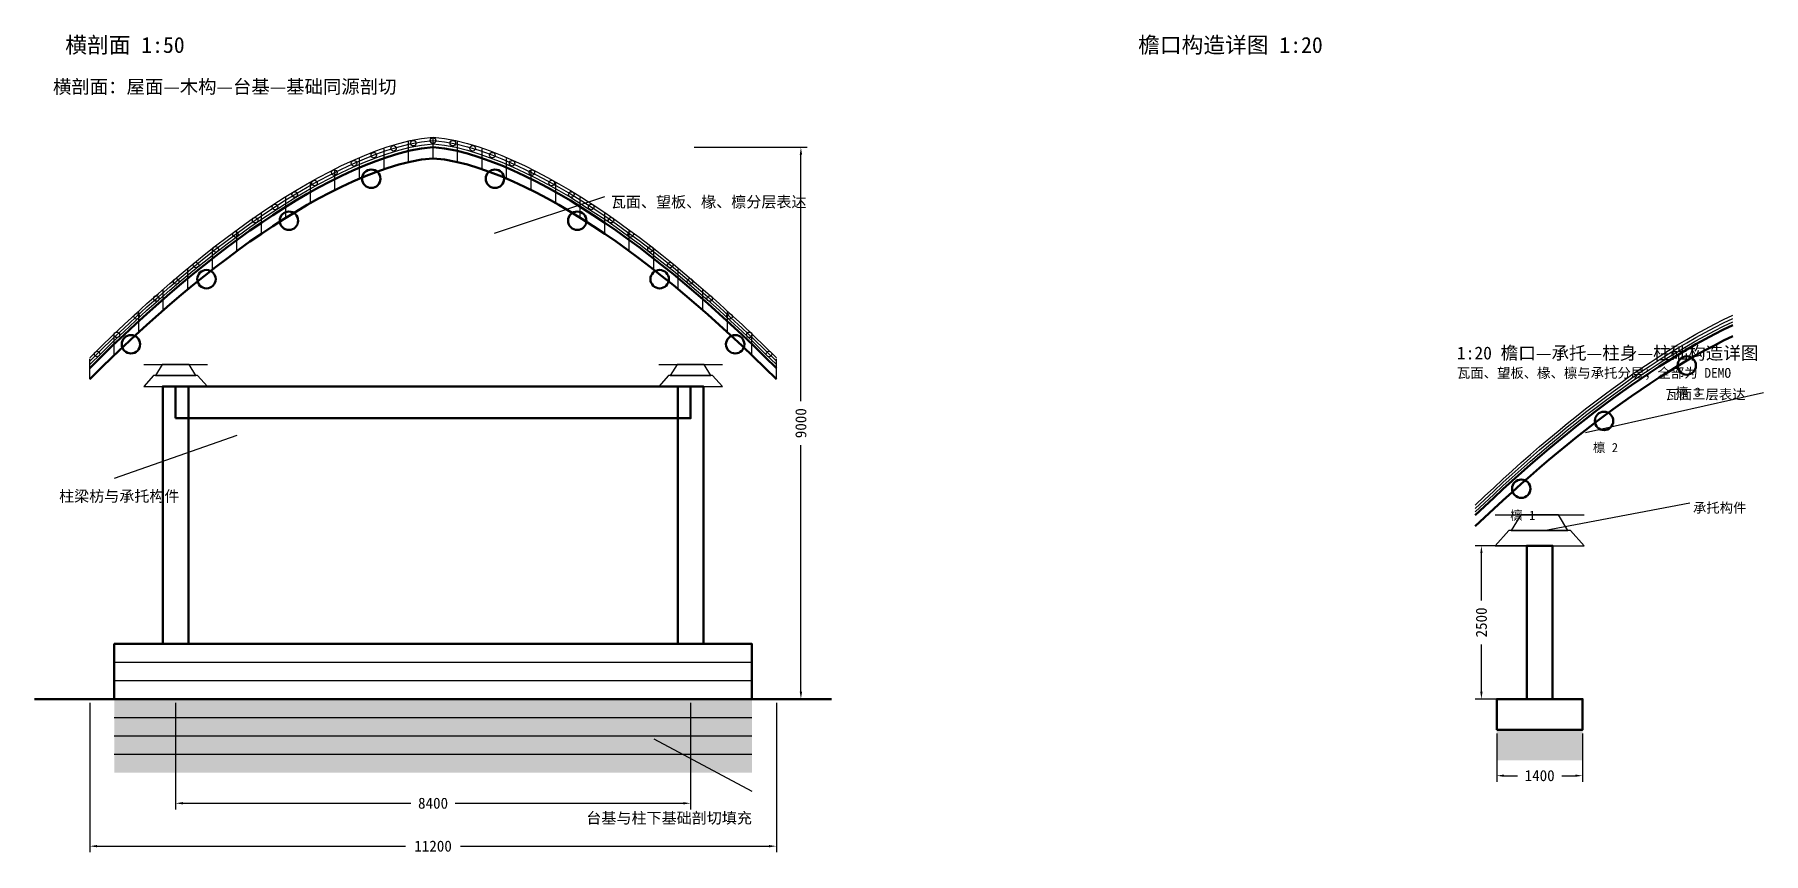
# Model space of a CAD drawing. Header units: millimetres. Extents: x -7800 to 43700, y -23618 to 10840.
# Drawn here: x 15500 to 43700, y -2518 to 10839 of the extents above; entities that cross this region are included whole.
import ezdxf

# ---------------------------------------------------------------- set-up
doc = ezdxf.new("R2010")
doc.units = ezdxf.units.MM
for name, color, linetype, lineweight in [('A-CUT', 1, 'Continuous', 50), ('A-DIM', 3, 'Continuous', 25), ('A-HATCH', 9, 'Continuous', 25), ('A-OUTLINE', 7, 'Continuous', 50), ('A-PROJ', 8, 'Continuous', 25), ('A-ROOF', 8, 'Continuous', 25), ('A-TEXT', 7, 'Continuous', 25), ('A-TIMBER', 30, 'Continuous', 25)]:
    doc.layers.add(name, color=color, linetype=linetype, lineweight=lineweight)
doc.styles.add('GUJIAN_CN', font='simhei.ttf')
doc.dimstyles.new('GUJIAN-DIM', dxfattribs={"dimtxt": 180, "dimasz": 120, "dimexe": 100, "dimexo": 60, "dimtad": 1, "dimtxsty": 'GUJIAN_CN', "dimcen": 2.5, "dimazin": 3, "dimtfac": 1, "dimtmove": 0, "dimatfit": 3})

# ---------------------------------------------------------------- blocks, each defined once
blk = doc.blocks.new('BRACKET')
at = {"layer": 'A-TIMBER'}
blk.add_line((-520, 360), (520, 360), dxfattribs=at)
for points in [[(-330, 180), (330, 180), (220, 360), (-220, 360)], [(-520, 0), (520, 0), (360, 180), (-360, 180)]]:
    blk.add_lwpolyline(points, close=True, dxfattribs=at)
blk = doc.blocks.new('_CLOSEDFILLED')
at = {"color": 0, "linetype": 'BYBLOCK'}
blk.add_solid([(-1, 0.16), (0, 0), (-1, -0.16)], dxfattribs=at)
blk = doc.blocks.new('*D7')
for p, q in [((17800, -60), (17800, -1800)), ((26200, -60), (26200, -1800)), ((17920, -1700), (21640, -1700)), ((22360, -1700), (26080, -1700))]:
    blk.add_line(p, q)
at = {"layer": 'Defpoints'}
for p in [(17800, 0), (26200, 0), (17800, -1700)]:
    blk.add_point(p, dxfattribs=at)
at = {"layer": 'A-DIM', "xscale": 120, "yscale": 120, "rotation": 180}
blk.add_blockref('_CLOSEDFILLED', (17800, -1700), dxfattribs=at)
at = {"layer": 'A-DIM', "xscale": 120, "yscale": 120}
blk.add_blockref('_CLOSEDFILLED', (26200, -1700), dxfattribs=at)
at = {"layer": 'A-DIM', "insert": (22000, -1700), "char_height": 180, "attachment_point": 5, "style": 'GUJIAN_CN'}
blk.add_mtext('8400', dxfattribs=at)
blk = doc.blocks.new('*D8')
for p, q in [((16400, -60), (16400, -2500)), ((27600, -60), (27600, -2500)), ((16520, -2400), (21550, -2400)), ((22450, -2400), (27480, -2400))]:
    blk.add_line(p, q)
at = {"layer": 'Defpoints'}
for p in [(16400, 0), (27600, 0), (16400, -2400)]:
    blk.add_point(p, dxfattribs=at)
at = {"layer": 'A-DIM', "xscale": 120, "yscale": 120, "rotation": 180}
blk.add_blockref('_CLOSEDFILLED', (16400, -2400), dxfattribs=at)
at = {"layer": 'A-DIM', "xscale": 120, "yscale": 120}
blk.add_blockref('_CLOSEDFILLED', (27600, -2400), dxfattribs=at)
at = {"layer": 'A-DIM', "insert": (22000, -2400), "char_height": 180, "attachment_point": 5, "style": 'GUJIAN_CN'}
blk.add_mtext('11200', dxfattribs=at)
blk = doc.blocks.new('*D9')
for p, q in [((26260, 9000), (28100, 9000)), ((28000, 4860), (28000, 8880)), ((28000, 120), (28000, 4140)), ((26260, 0), (28100, 0))]:
    blk.add_line(p, q)
at = {"layer": 'Defpoints'}
for p in [(26200, 9000), (26200, 0), (28000, 0)]:
    blk.add_point(p, dxfattribs=at)
at = {"layer": 'A-DIM', "xscale": 120, "yscale": 120}
for p, rotation in [((28000, 9000), 90), ((28000, 0), 270)]:
    blk.add_blockref('_CLOSEDFILLED', p, dxfattribs=dict(at, rotation=rotation))
at = {"layer": 'A-DIM', "insert": (28000, 4500), "char_height": 180, "attachment_point": 5, "rotation": 90, "style": 'GUJIAN_CN'}
blk.add_mtext('9000', dxfattribs=at)
blk = doc.blocks.new('*D10')
for p, q in [((39990, 2500), (39000, 2500)), ((39100, 1610), (39100, 2380)), ((39100, 120), (39100, 890)), ((39990, 0), (39000, 0))]:
    blk.add_line(p, q)
at = {"layer": 'Defpoints'}
for p in [(40050, 2500), (39100, 0), (40050, 0)]:
    blk.add_point(p, dxfattribs=at)
at = {"layer": 'A-DIM', "xscale": 120, "yscale": 120}
for p, rotation in [((39100, 2500), 90), ((39100, 0), 270)]:
    blk.add_blockref('_CLOSEDFILLED', p, dxfattribs=dict(at, rotation=rotation))
at = {"layer": 'A-DIM', "insert": (39100, 1250), "char_height": 180, "attachment_point": 5, "rotation": 90, "style": 'GUJIAN_CN'}
blk.add_mtext('2500', dxfattribs=at)
blk = doc.blocks.new('*D11')
for p, q in [((39350, -560), (39350, -1350)), ((40750, -560), (40750, -1350)), ((39470, -1250), (39690, -1250)), ((40410, -1250), (40630, -1250))]:
    blk.add_line(p, q)
at = {"layer": 'Defpoints'}
for p in [(39350, -500), (40750, -500), (39350, -1250)]:
    blk.add_point(p, dxfattribs=at)
at = {"layer": 'A-DIM', "xscale": 120, "yscale": 120, "rotation": 180}
blk.add_blockref('_CLOSEDFILLED', (39350, -1250), dxfattribs=at)
at = {"layer": 'A-DIM', "xscale": 120, "yscale": 120}
blk.add_blockref('_CLOSEDFILLED', (40750, -1250), dxfattribs=at)
at = {"layer": 'A-DIM', "insert": (40050, -1250), "char_height": 180, "attachment_point": 5, "style": 'GUJIAN_CN'}
blk.add_mtext('1400', dxfattribs=at)

msp = doc.modelspace()

# ---------------------------------------------------------------- hatches: boundary and pattern name
at = {"layer": 'A-HATCH'}
for points in [[(16800, -1200), (27200, -1200), (27200, 0), (16800, 0)], [(17250, -1200), (18350, -1200), (18350, 0), (17250, 0)], [(25650, -1200), (26750, -1200), (26750, 0), (25650, 0)], [(39350, -1000), (40750, -1000), (40750, -500), (39350, -500)]]:
    msp.add_hatch(color=9, dxfattribs=at).paths.add_polyline_path(points)

# ---------------------------------------------------------------- linework, layer by layer
at = {"layer": 'A-CUT'}
for points in [[(16400, 5220), (16586.667, 5404.286), (16773.333, 5585.11), (16960, 5762.416), (17146.667, 5936.146), (17333.333, 6106.239), (17520, 6272.63), (17706.667, 6435.251), (17893.333, 6594.028), (18080, 6748.884), (18266.667, 6899.736), (18453.333, 7046.494), (18640, 7189.064), (18826.667, 7327.342), (19013.333, 7461.216), (19200, 7590.564), (19386.667, 7715.253), (19573.333, 7835.135), (19760, 7950.048), (19946.667, 8059.808), (20133.333, 8164.21), (20320, 8263.019), (20506.667, 8355.961), (20693.333, 8442.718), (20880, 8522.903), (21066.667, 8596.041), (21253.333, 8661.526), (21440, 8718.538), (21626.667, 8765.88), (21813.333, 8801.517), (22000, 8820), (22186.667, 8801.517), (22373.333, 8765.88), (22560, 8718.538), (22746.667, 8661.526), (22933.333, 8596.041), (23120, 8522.903), (23306.667, 8442.718), (23493.333, 8355.961), (23680, 8263.019), (23866.667, 8164.21), (24053.333, 8059.808), (24240, 7950.048), (24426.667, 7835.135), (24613.333, 7715.253), (24800, 7590.564), (24986.667, 7461.216), (25173.333, 7327.342), (25360, 7189.064), (25546.667, 7046.494), (25733.333, 6899.736), (25920, 6748.884), (26106.667, 6594.028), (26293.333, 6435.251), (26480, 6272.63), (26666.667, 6106.239), (26853.333, 5936.146), (27040, 5762.416), (27226.667, 5585.11), (27413.333, 5404.286), (27600, 5220)], [(39000, 2820), (39150, 2962.467), (39300, 3102.881), (39450, 3241.217), (39600, 3377.448), (39750, 3511.549), (39900, 3643.49), (40050, 3773.244), (40200, 3900.778), (40350, 4026.061), (40500, 4149.06), (40650, 4269.738), (40800, 4388.06), (40950, 4503.986), (41100, 4617.474), (41250, 4728.482), (41400, 4836.962), (41550, 4942.867), (41700, 5046.142), (41850, 5146.734), (42000, 5244.581), (42150, 5339.618), (42300, 5431.778), (42450, 5520.983), (42600, 5607.152), (42750, 5690.194), (42900, 5770.01), (43050, 5846.489), (43200, 5919.508)]]:
    msp.add_lwpolyline(points, dxfattribs=at)
for points in [[(17590, 900), (18010, 900), (18010, 5100), (17590, 5100)], [(17800, 4580), (26200, 4580), (26200, 5100), (17800, 5100)], [(25990, 900), (26410, 900), (26410, 5100), (25990, 5100)], [(39840, 0), (40260, 0), (40260, 2500), (39840, 2500)], [(16800, 0), (27200, 0), (27200, 900), (16800, 900)], [(39350, -500), (40750, -500), (40750, 0), (39350, 0)]]:
    msp.add_lwpolyline(points, close=True, dxfattribs=at)
for centre in [(20992, 8487.667), (23008, 8487.667), (19648, 7801.706), (24352, 7801.706), (18304, 6849.418), (25696, 6849.418), (17072, 5787.087), (26928, 5787.087), (42450, 5440.983), (41100, 4537.474), (39750, 3431.549)]:
    msp.add_circle(centre, 150, dxfattribs=at)
at = {"layer": 'A-OUTLINE'}
msp.add_line((15500, 0), (28500, 0), dxfattribs=at)
for points in [[(16400, 5400), (16586.667, 5584.286), (16773.333, 5765.11), (16960, 5942.416), (17146.667, 6116.146), (17333.333, 6286.239), (17520, 6452.63), (17706.667, 6615.251), (17893.333, 6774.028), (18080, 6928.884), (18266.667, 7079.736), (18453.333, 7226.494), (18640, 7369.064), (18826.667, 7507.342), (19013.333, 7641.216), (19200, 7770.564), (19386.667, 7895.253), (19573.333, 8015.135), (19760, 8130.048), (19946.667, 8239.808), (20133.333, 8344.21), (20320, 8443.019), (20506.667, 8535.961), (20693.333, 8622.718), (20880, 8702.903), (21066.667, 8776.041), (21253.333, 8841.526), (21440, 8898.538), (21626.667, 8945.88), (21813.333, 8981.517), (22000, 9000), (22186.667, 8981.517), (22373.333, 8945.88), (22560, 8898.538), (22746.667, 8841.526), (22933.333, 8776.041), (23120, 8702.903), (23306.667, 8622.718), (23493.333, 8535.961), (23680, 8443.019), (23866.667, 8344.21), (24053.333, 8239.808), (24240, 8130.048), (24426.667, 8015.135), (24613.333, 7895.253), (24800, 7770.564), (24986.667, 7641.216), (25173.333, 7507.342), (25360, 7369.064), (25546.667, 7226.494), (25733.333, 7079.736), (25920, 6928.884), (26106.667, 6774.028), (26293.333, 6615.251), (26480, 6452.63), (26666.667, 6286.239), (26853.333, 6116.146), (27040, 5942.416), (27226.667, 5765.11), (27413.333, 5584.286), (27600, 5400)], [(39000, 3000), (39150, 3142.467), (39300, 3282.881), (39450, 3421.217), (39600, 3557.448), (39750, 3691.549), (39900, 3823.49), (40050, 3953.244), (40200, 4080.778), (40350, 4206.061), (40500, 4329.06), (40650, 4449.738), (40800, 4568.06), (40950, 4683.986), (41100, 4797.474), (41250, 4908.482), (41400, 5016.962), (41550, 5122.867), (41700, 5226.142), (41850, 5326.734), (42000, 5424.581), (42150, 5519.618), (42300, 5611.778), (42450, 5700.983), (42600, 5787.152), (42750, 5870.194), (42900, 5950.01), (43050, 6026.489), (43200, 6099.508)]]:
    msp.add_lwpolyline(points, dxfattribs=at)
at = {"layer": 'A-PROJ'}
for p, q in [((21600, 8759.771), (21600, 9089.771)), ((22000, 8820), (22000, 9150)), ((22400, 8759.771), (22400, 9089.771)), ((20800, 8489.37), (20800, 8819.37)), ((21200, 8643.64), (21200, 8973.64)), ((22800, 8643.64), (22800, 8973.64)), ((23200, 8489.37), (23200, 8819.37)), ((20400, 8303.587), (20400, 8633.587)), ((23600, 8303.587), (23600, 8633.587)), ((19600, 7851.859), (19600, 8181.859)), ((20000, 8090.194), (20000, 8420.194)), ((24000, 8090.194), (24000, 8420.194)), ((24400, 7851.859), (24400, 8181.859)), ((19200, 7590.564), (19200, 7920.564)), ((24800, 7590.564), (24800, 7920.564)), ((18800, 7307.855), (18800, 7637.855)), ((25200, 7307.855), (25200, 7637.855)), ((18400, 7004.986), (18400, 7334.986)), ((25600, 7004.986), (25600, 7334.986)), ((18000, 6683.002), (18000, 7013.002)), ((26000, 6683.002), (26000, 7013.002)), ((17600, 6342.791), (17600, 6672.791)), ((26400, 6342.791), (26400, 6672.791)), ((17200, 5985.118), (17200, 6315.118)), ((26800, 5985.118), (26800, 6315.118)), ((16800, 5610.656), (16800, 5940.656)), ((27200, 5610.656), (27200, 5940.656)), ((16400, 5220), (16400, 5550)), ((27600, 5220), (27600, 5550)), ((16800, 600), (27200, 600)), ((16800, 300), (27200, 300)), ((16800, -300), (27200, -300)), ((16800, -600), (27200, -600)), ((16800, -900), (27200, -900))]:
    msp.add_line(p, q, dxfattribs=at)
for points in [[(16400, 5565), (16586.667, 5749.286), (16773.333, 5930.11), (16960, 6107.416), (17146.667, 6281.146), (17333.333, 6451.239), (17520, 6617.63), (17706.667, 6780.251), (17893.333, 6939.028), (18080, 7093.884), (18266.667, 7244.736), (18453.333, 7391.494), (18640, 7534.064), (18826.667, 7672.342), (19013.333, 7806.216), (19200, 7935.564), (19386.667, 8060.253), (19573.333, 8180.135), (19760, 8295.048), (19946.667, 8404.808), (20133.333, 8509.21), (20320, 8608.019), (20506.667, 8700.961), (20693.333, 8787.718), (20880, 8867.903), (21066.667, 8941.041), (21253.333, 9006.526), (21440, 9063.538), (21626.667, 9110.88), (21813.333, 9146.517), (22000, 9165), (22186.667, 9146.517), (22373.333, 9110.88), (22560, 9063.538), (22746.667, 9006.526), (22933.333, 8941.041), (23120, 8867.903), (23306.667, 8787.718), (23493.333, 8700.961), (23680, 8608.019), (23866.667, 8509.21), (24053.333, 8404.808), (24240, 8295.048), (24426.667, 8180.135), (24613.333, 8060.253), (24800, 7935.564), (24986.667, 7806.216), (25173.333, 7672.342), (25360, 7534.064), (25546.667, 7391.494), (25733.333, 7244.736), (25920, 7093.884), (26106.667, 6939.028), (26293.333, 6780.251), (26480, 6617.63), (26666.667, 6451.239), (26853.333, 6281.146), (27040, 6107.416), (27226.667, 5930.11), (27413.333, 5749.286), (27600, 5565)], [(16400, 5510), (16586.667, 5694.286), (16773.333, 5875.11), (16960, 6052.416), (17146.667, 6226.146), (17333.333, 6396.239), (17520, 6562.63), (17706.667, 6725.251), (17893.333, 6884.028), (18080, 7038.884), (18266.667, 7189.736), (18453.333, 7336.494), (18640, 7479.064), (18826.667, 7617.342), (19013.333, 7751.216), (19200, 7880.564), (19386.667, 8005.253), (19573.333, 8125.135), (19760, 8240.048), (19946.667, 8349.808), (20133.333, 8454.21), (20320, 8553.019), (20506.667, 8645.961), (20693.333, 8732.718), (20880, 8812.903), (21066.667, 8886.041), (21253.333, 8951.526), (21440, 9008.538), (21626.667, 9055.88), (21813.333, 9091.517), (22000, 9110), (22186.667, 9091.517), (22373.333, 9055.88), (22560, 9008.538), (22746.667, 8951.526), (22933.333, 8886.041), (23120, 8812.903), (23306.667, 8732.718), (23493.333, 8645.961), (23680, 8553.019), (23866.667, 8454.21), (24053.333, 8349.808), (24240, 8240.048), (24426.667, 8125.135), (24613.333, 8005.253), (24800, 7880.564), (24986.667, 7751.216), (25173.333, 7617.342), (25360, 7479.064), (25546.667, 7336.494), (25733.333, 7189.736), (25920, 7038.884), (26106.667, 6884.028), (26293.333, 6725.251), (26480, 6562.63), (26666.667, 6396.239), (26853.333, 6226.146), (27040, 6052.416), (27226.667, 5875.11), (27413.333, 5694.286), (27600, 5510)], [(16400, 5455), (16586.667, 5639.286), (16773.333, 5820.11), (16960, 5997.416), (17146.667, 6171.146), (17333.333, 6341.239), (17520, 6507.63), (17706.667, 6670.251), (17893.333, 6829.028), (18080, 6983.884), (18266.667, 7134.736), (18453.333, 7281.494), (18640, 7424.064), (18826.667, 7562.342), (19013.333, 7696.216), (19200, 7825.564), (19386.667, 7950.253), (19573.333, 8070.135), (19760, 8185.048), (19946.667, 8294.808), (20133.333, 8399.21), (20320, 8498.019), (20506.667, 8590.961), (20693.333, 8677.718), (20880, 8757.903), (21066.667, 8831.041), (21253.333, 8896.526), (21440, 8953.538), (21626.667, 9000.88), (21813.333, 9036.517), (22000, 9055), (22186.667, 9036.517), (22373.333, 9000.88), (22560, 8953.538), (22746.667, 8896.526), (22933.333, 8831.041), (23120, 8757.903), (23306.667, 8677.718), (23493.333, 8590.961), (23680, 8498.019), (23866.667, 8399.21), (24053.333, 8294.808), (24240, 8185.048), (24426.667, 8070.135), (24613.333, 7950.253), (24800, 7825.564), (24986.667, 7696.216), (25173.333, 7562.342), (25360, 7424.064), (25546.667, 7281.494), (25733.333, 7134.736), (25920, 6983.884), (26106.667, 6829.028), (26293.333, 6670.251), (26480, 6507.63), (26666.667, 6341.239), (26853.333, 6171.146), (27040, 5997.416), (27226.667, 5820.11), (27413.333, 5639.286), (27600, 5455)], [(39000, 3165), (39150, 3307.467), (39300, 3447.881), (39450, 3586.217), (39600, 3722.448), (39750, 3856.549), (39900, 3988.49), (40050, 4118.244), (40200, 4245.778), (40350, 4371.061), (40500, 4494.06), (40650, 4614.738), (40800, 4733.06), (40950, 4848.986), (41100, 4962.474), (41250, 5073.482), (41400, 5181.962), (41550, 5287.867), (41700, 5391.142), (41850, 5491.734), (42000, 5589.581), (42150, 5684.618), (42300, 5776.778), (42450, 5865.983), (42600, 5952.152), (42750, 6035.194), (42900, 6115.01), (43050, 6191.489), (43200, 6264.508)], [(39000, 3110), (39150, 3252.467), (39300, 3392.881), (39450, 3531.217), (39600, 3667.448), (39750, 3801.549), (39900, 3933.49), (40050, 4063.244), (40200, 4190.778), (40350, 4316.061), (40500, 4439.06), (40650, 4559.738), (40800, 4678.06), (40950, 4793.986), (41100, 4907.474), (41250, 5018.482), (41400, 5126.962), (41550, 5232.867), (41700, 5336.142), (41850, 5436.734), (42000, 5534.581), (42150, 5629.618), (42300, 5721.778), (42450, 5810.983), (42600, 5897.152), (42750, 5980.194), (42900, 6060.01), (43050, 6136.489), (43200, 6209.508)], [(39000, 3055), (39150, 3197.467), (39300, 3337.881), (39450, 3476.217), (39600, 3612.448), (39750, 3746.549), (39900, 3878.49), (40050, 4008.244), (40200, 4135.778), (40350, 4261.061), (40500, 4384.06), (40650, 4504.738), (40800, 4623.06), (40950, 4738.986), (41100, 4852.474), (41250, 4963.482), (41400, 5071.962), (41550, 5177.867), (41700, 5281.142), (41850, 5381.734), (42000, 5479.581), (42150, 5574.618), (42300, 5666.778), (42450, 5755.983), (42600, 5842.152), (42750, 5925.194), (42900, 6005.01), (43050, 6081.489), (43200, 6154.508)]]:
    msp.add_lwpolyline(points, dxfattribs=at)
at = {"layer": 'A-ROOF'}
for centre in [(21355.294, 8983.782), (21677.647, 9066.895), (22000, 9110), (22322.353, 9066.895), (22644.706, 8983.782), (20710.588, 8740.412), (21032.941, 8873.374), (22967.059, 8873.374), (23289.412, 8740.412), (20065.882, 8417.118), (20388.235, 8587.69), (23611.765, 8587.69), (23934.118, 8417.118), (19743.529, 8230.113), (24256.471, 8230.113), (19421.176, 8027.782), (24578.824, 8027.782), (18776.471, 7580.586), (19098.824, 7811.024), (24901.176, 7811.024), (25223.529, 7580.586), (18454.118, 7337.102), (25545.882, 7337.102), (18131.765, 7081.122), (25868.235, 7081.122), (17809.412, 6813.125), (26190.588, 6813.125), (17487.059, 6533.539), (26512.941, 6533.539), (17164.706, 6242.743), (26835.294, 6242.743), (16842.353, 5941.082), (27157.647, 5941.082), (16520, 5628.865), (27480, 5628.865)]:
    msp.add_circle(centre, 45, dxfattribs=at)
at = {"layer": 'A-TEXT'}
for p, q in [((23000, 7600), (24800, 8200)), ((40800, 4350), (43700, 5000)), ((18800, 4300), (16800, 3600)), ((40120, 2750), (42500, 3200)), ((25600, -650), (27200, -1500))]:
    msp.add_line(p, q, dxfattribs=at)

# ---------------------------------------------------------------- block references
at = {"layer": 'A-TIMBER'}
for p in [(17800, 5100), (26200, 5100)]:
    msp.add_blockref('BRACKET', p, dxfattribs=at)
at = {"layer": 'A-TIMBER', "xscale": 1.4, "yscale": 1.4}
msp.add_blockref('BRACKET', (40050, 2500), dxfattribs=at)

# ---------------------------------------------------------------- texts
at = {"layer": 'A-TEXT', "attachment_point": 1, "style": 'GUJIAN_CN'}
for s, insert, char_height in [('横剖面 1:50', (16000, 10800), 260), ('檐口构造详图 1:20', (33500, 10800), 260), ('横剖面：屋面—木构—台基—基础同源剖切', (15800, 10100), 220), ('瓦面、望板、椽、檩分层表达', (24900, 8200), 180), ('1:20 檐口—承托—柱身—柱础构造详图', (38700, 5750), 210), ('瓦面、望板、椽、檩与承托分层；全部为 DEMO', (38700, 5400), 160), ('檩 3', (42270, 5080.983), 150), ('瓦面三层表达', (42100, 5050), 160), ('檩 2', (40920, 4177.474), 150), ('柱梁枋与承托构件', (15900, 3400), 180), ('承托构件', (42550, 3200), 160), ('檩 1', (39570, 3071.549), 150), ('台基与柱下基础剖切填充', (24500, -1850), 180)]:
    msp.add_mtext(s, dxfattribs=dict(at, insert=insert, char_height=char_height))

# ---------------------------------------------------------------- dimensions: what is measured, and where the dimension line sits
at = {"layer": 'A-DIM'}
for base, p1, p2, text, picture, middle in [((28000, 0), (26200, 0), (26200, 9000), '9000', '*D9', (28000, 4500)), ((39100, 0), (40050, 0), (40050, 2500), '2500', '*D10', (39100, 1250))]:
    dim = msp.add_linear_dim(base=base, p1=p1, p2=p2, angle=90, text=text, dimstyle='GUJIAN-DIM', dxfattribs=at)
    dim.commit()
    dim.dimension.update_dxf_attribs({"geometry": picture, "text_midpoint": middle})
for base, p1, p2, text, picture, middle in [((16400, -2400), (16400, 0), (27600, 0), '11200', '*D8', (22000, -2400)), ((17800, -1700), (17800, 0), (26200, 0), '8400', '*D7', (22000, -1700)), ((39350, -1250), (39350, -500), (40750, -500), '1400', '*D11', (40050, -1250))]:
    dim = msp.add_linear_dim(base=base, p1=p1, p2=p2, text=text, dimstyle='GUJIAN-DIM', dxfattribs=at)
    dim.commit()
    dim.dimension.update_dxf_attribs({"geometry": picture, "text_midpoint": middle})

doc.saveas('drawing.dxf')
